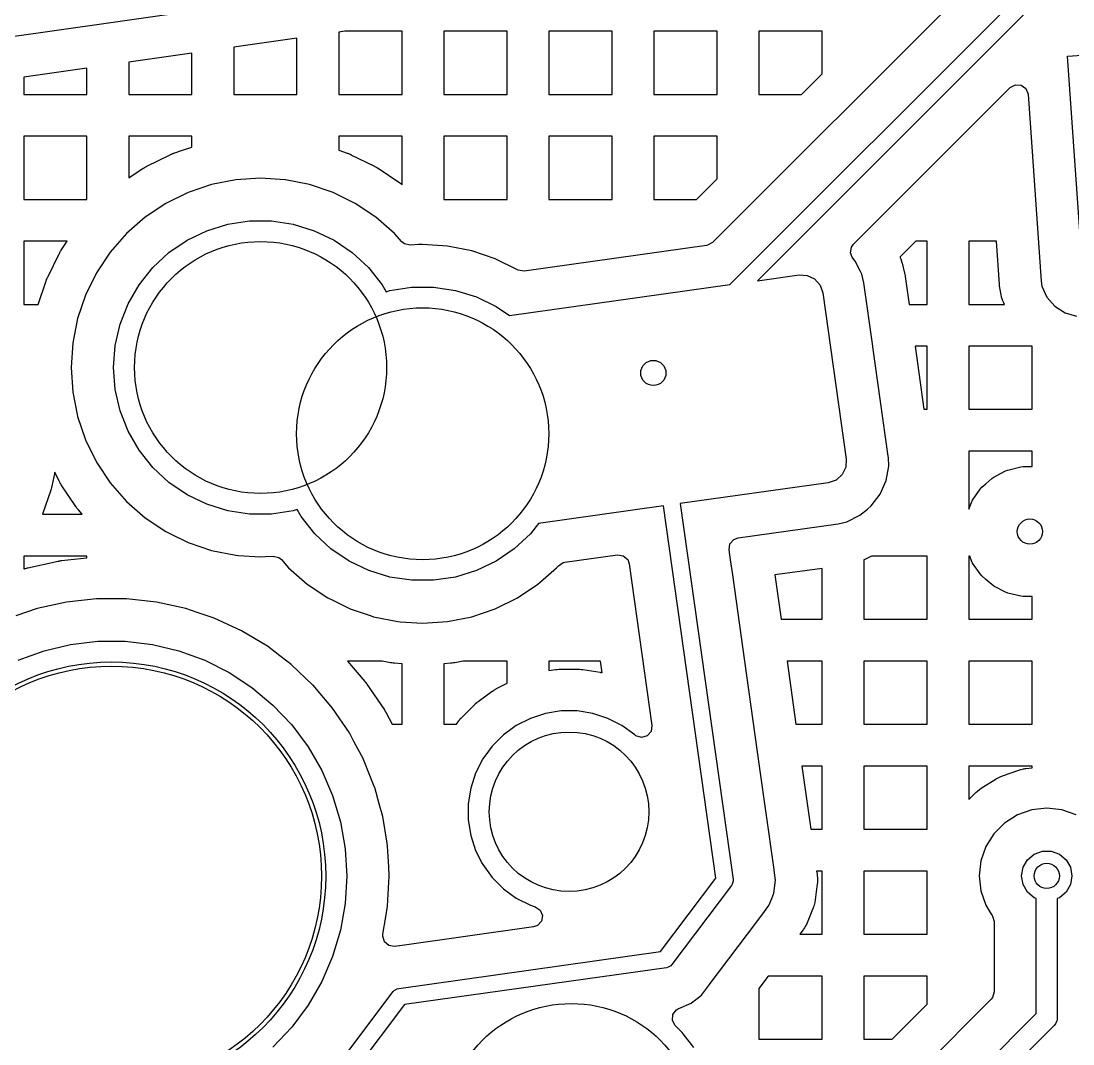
# Model space of a CAD drawing. Extents: x 2.49 to 8.57, y -5.87 to -1.87.
# Drawn here: x 3.627 to 4.1199, y -3.0932 to -2.6136 of the extents above; entities that cross this region are included whole.
import ezdxf

# ---------------------------------------------------------------- set-up
doc = ezdxf.new("R2010")
doc.units = 0
doc.header["$MEASUREMENT"] = 0
doc.layers.add('BLACK', color=7, linetype='CONTINUOUS')

msp = doc.modelspace()

# ---------------------------------------------------------------- linework, layer by layer
at = {"layer": 'BLACK', "linetype": 'CONTINUOUS'}
for p, q in [((3.63721, -2.61883), (3.78484, -2.59775)), ((4.07077, -2.59771), (3.95102, -2.71746)), ((3.95914, -2.73721), (4.09191, -2.60445)), ((4.09863, -2.60886), (3.9721, -2.73539)), ((3.58799, -2.62585), (3.63721, -2.61883)), ((3.75631, -2.62163), (3.7267, -2.62585)), ((3.75631, -2.64803), (3.75631, -2.62163)), ((3.77873, -2.61843), (3.77591, -2.61883)), ((3.77591, -2.61883), (3.77591, -2.64803)), ((3.80552, -2.61843), (3.77873, -2.61843)), ((3.80552, -2.64803), (3.80552, -2.61843)), ((3.85473, -2.61843), (3.82512, -2.61843)), ((3.82512, -2.61843), (3.82512, -2.64803)), ((3.85473, -2.64803), (3.85473, -2.61843)), ((3.90394, -2.61843), (3.87434, -2.61843)), ((3.87434, -2.61843), (3.87434, -2.64803)), ((3.90394, -2.64803), (3.90394, -2.61843)), ((3.95316, -2.61843), (3.92355, -2.61843)), ((3.92355, -2.61843), (3.92355, -2.64803)), ((3.95316, -2.64803), (3.95316, -2.61843)), ((4.00237, -2.61843), (3.97276, -2.61843)), ((3.97276, -2.61843), (3.97276, -2.64803)), ((4.00237, -2.63839), (4.00237, -2.61843)), ((3.7267, -2.62585), (3.7267, -2.64803)), ((4.11738, -2.63019), (4.21393, -2.62344)), ((3.70709, -2.62865), (3.67749, -2.63288)), ((3.70709, -2.64803), (3.70709, -2.62865)), ((4.12452, -2.7323), (4.11738, -2.63019)), ((3.65788, -2.63568), (3.62827, -2.63991)), ((3.65788, -2.64803), (3.65788, -2.63568)), ((3.67749, -2.63288), (3.67749, -2.64803)), ((3.62827, -2.63991), (3.62827, -2.64803)), ((3.99273, -2.64803), (4.00237, -2.63839)), ((4.01708, -2.71828), (4.09054, -2.64481)), ((4.09054, -2.64481), (4.09296, -2.64349)), ((4.09296, -2.64349), (4.0957, -2.64369)), ((4.0957, -2.64369), (4.0979, -2.64534)), ((4.0979, -2.64534), (4.09886, -2.64792)), ((3.62827, -2.64803), (3.65788, -2.64803)), ((3.67749, -2.64803), (3.70709, -2.64803)), ((3.7267, -2.64803), (3.75631, -2.64803)), ((3.77591, -2.64803), (3.80552, -2.64803)), ((3.82512, -2.64803), (3.85473, -2.64803)), ((3.87434, -2.64803), (3.90394, -2.64803)), ((3.92355, -2.64803), (3.95316, -2.64803)), ((3.97276, -2.64803), (3.99273, -2.64803)), ((4.09886, -2.64792), (4.09886, -2.64792)), ((4.09886, -2.64792), (4.10499, -2.73556)), ((3.65788, -2.66764), (3.62827, -2.66764)), ((3.62827, -2.66764), (3.62827, -2.69724)), ((3.65788, -2.6872), (3.65788, -2.66764)), ((3.70709, -2.66764), (3.67749, -2.66764)), ((3.67749, -2.66764), (3.67749, -2.6872)), ((3.70709, -2.67271), (3.70709, -2.66764)), ((3.80552, -2.66764), (3.77591, -2.66764)), ((3.77591, -2.66764), (3.77591, -2.67424)), ((3.80552, -2.69028), (3.80552, -2.66764)), ((3.85473, -2.66764), (3.82512, -2.66764)), ((3.82512, -2.66764), (3.82512, -2.69724)), ((3.85473, -2.69724), (3.85473, -2.66764)), ((3.90394, -2.66764), (3.87434, -2.66764)), ((3.87434, -2.66764), (3.87434, -2.69724)), ((3.90394, -2.69724), (3.90394, -2.66764)), ((3.95316, -2.66764), (3.92355, -2.66764)), ((3.92355, -2.66764), (3.92355, -2.69724)), ((3.95316, -2.6876), (3.95316, -2.66764)), ((3.6859, -2.68173), (3.69689, -2.67631)), ((3.69689, -2.67631), (3.69704, -2.67624)), ((3.69704, -2.67624), (3.69733, -2.6761)), ((3.69733, -2.6761), (3.69748, -2.67604)), ((3.69748, -2.67604), (3.69807, -2.67579)), ((3.69807, -2.67579), (3.69822, -2.67574)), ((3.69822, -2.67574), (3.69852, -2.67562)), ((3.69852, -2.67562), (3.69867, -2.67557)), ((3.69867, -2.67557), (3.7026, -2.67424)), ((3.7026, -2.67424), (3.70709, -2.67271)), ((3.77591, -2.67424), (3.77984, -2.67557)), ((3.77984, -2.67557), (3.77999, -2.67562)), ((3.77999, -2.67562), (3.78029, -2.67574)), ((3.78029, -2.67574), (3.78044, -2.67579)), ((3.78044, -2.67579), (3.78103, -2.67604)), ((3.78103, -2.67604), (3.78118, -2.6761)), ((3.78118, -2.6761), (3.78147, -2.67624)), ((3.78147, -2.67624), (3.78162, -2.67631)), ((3.78162, -2.67631), (3.79261, -2.68173)), ((3.67749, -2.6872), (3.68423, -2.68269)), ((3.68423, -2.68269), (3.68437, -2.6826)), ((3.68437, -2.6826), (3.68464, -2.68243)), ((3.68464, -2.68243), (3.68478, -2.68235)), ((3.68478, -2.68235), (3.68533, -2.68203)), ((3.68533, -2.68203), (3.68547, -2.68195)), ((3.68547, -2.68195), (3.68576, -2.6818)), ((3.68576, -2.6818), (3.6859, -2.68173)), ((3.79261, -2.68173), (3.79275, -2.6818)), ((3.79275, -2.6818), (3.79304, -2.68195)), ((3.79304, -2.68195), (3.79318, -2.68203)), ((3.79318, -2.68203), (3.79373, -2.68235)), ((3.79373, -2.68235), (3.79387, -2.68243)), ((3.79387, -2.68243), (3.79414, -2.6826)), ((3.79414, -2.6826), (3.79428, -2.68269)), ((3.79428, -2.68269), (3.80447, -2.6895)), ((3.65788, -2.69724), (3.65788, -2.6872)), ((3.71627, -2.6903), (3.70528, -2.69403)), ((3.72767, -2.68803), (3.71627, -2.6903)), ((3.71627, -2.6903), (3.71627, -2.6903)), ((3.73926, -2.68727), (3.72767, -2.68803)), ((3.72767, -2.68803), (3.72767, -2.68803)), ((3.72767, -2.68803), (3.72767, -2.68803)), ((3.72767, -2.68803), (3.72767, -2.68803)), ((3.72767, -2.68803), (3.72767, -2.68803)), ((3.75084, -2.68803), (3.73926, -2.68727)), ((3.73926, -2.68727), (3.73926, -2.68727)), ((3.75085, -2.68803), (3.75084, -2.68803)), ((3.76224, -2.6903), (3.75085, -2.68803)), ((3.75085, -2.68803), (3.75085, -2.68803)), ((3.77324, -2.69403), (3.76224, -2.6903)), ((3.76224, -2.6903), (3.76224, -2.6903)), ((3.76224, -2.6903), (3.76224, -2.6903)), ((3.80447, -2.6895), (3.8046, -2.68959)), ((3.8046, -2.68959), (3.80486, -2.68978)), ((3.80486, -2.68978), (3.80499, -2.68987)), ((3.80499, -2.68987), (3.8055, -2.69026)), ((3.8055, -2.69026), (3.80552, -2.69028)), ((3.94351, -2.69724), (3.95316, -2.6876)), ((3.70528, -2.69403), (3.69486, -2.69917)), ((3.77975, -2.69724), (3.77324, -2.69403)), ((3.62827, -2.69724), (3.65788, -2.69724)), ((3.69486, -2.69917), (3.6852, -2.70562)), ((3.78365, -2.69917), (3.77975, -2.69724)), ((3.79331, -2.70562), (3.78365, -2.69917)), ((3.78365, -2.69917), (3.78365, -2.69917)), ((3.82512, -2.69724), (3.85473, -2.69724)), ((3.87434, -2.69724), (3.90394, -2.69724)), ((3.92355, -2.69724), (3.94351, -2.69724)), ((3.6852, -2.70562), (3.67647, -2.71328)), ((3.80204, -2.71328), (3.79331, -2.70562)), ((3.71408, -2.71193), (3.72392, -2.7089)), ((3.72392, -2.7089), (3.73411, -2.70736)), ((3.73411, -2.70736), (3.7444, -2.70736)), ((3.7444, -2.70736), (3.75459, -2.7089)), ((3.75459, -2.7089), (3.76443, -2.71193)), ((3.67647, -2.71328), (3.66881, -2.72201)), ((3.70481, -2.7164), (3.71408, -2.71193)), ((3.76443, -2.71193), (3.7737, -2.7164)), ((3.80537, -2.71708), (3.80204, -2.71328)), ((3.80204, -2.71328), (3.80204, -2.71328)), ((3.64868, -2.71685), (3.62827, -2.71685)), ((3.62827, -2.71685), (3.62827, -2.74646)), ((3.64588, -2.72104), (3.64868, -2.71685)), ((3.6963, -2.7222), (3.70481, -2.7164)), ((3.7737, -2.7164), (3.78221, -2.7222)), ((3.80668, -2.71813), (3.80537, -2.71708)), ((3.80936, -2.71873), (3.80668, -2.71813)), ((3.81326, -2.71847), (3.80936, -2.71873)), ((3.81519, -2.71835), (3.81326, -2.71847)), ((3.82677, -2.71911), (3.81519, -2.71835)), ((3.81519, -2.71835), (3.81519, -2.71835)), ((3.81519, -2.71835), (3.81519, -2.71835)), ((3.81519, -2.71835), (3.81519, -2.71835)), ((3.82678, -2.71911), (3.82677, -2.71911)), ((3.82677, -2.71911), (3.82677, -2.71911)), ((3.83817, -2.72137), (3.82678, -2.71911)), ((3.94825, -2.71884), (3.86273, -2.73086)), ((3.94861, -2.71878), (3.94825, -2.71884)), ((3.95102, -2.71746), (3.94861, -2.71878)), ((4.01568, -2.72232), (4.01613, -2.7196)), ((4.01613, -2.7196), (4.01708, -2.71828)), ((4.04623, -2.71685), (4.03881, -2.72427)), ((4.05158, -2.71685), (4.04623, -2.71685)), ((4.05158, -2.74646), (4.05158, -2.71685)), ((4.08403, -2.71685), (4.07119, -2.71685)), ((4.07119, -2.71685), (4.07119, -2.74646)), ((4.08545, -2.73719), (4.08403, -2.71685)), ((3.6395, -2.7337), (3.64492, -2.72271)), ((3.64492, -2.72271), (3.64499, -2.72257)), ((3.64499, -2.72257), (3.64514, -2.72228)), ((3.64514, -2.72228), (3.64522, -2.72214)), ((3.64522, -2.72214), (3.64554, -2.72159)), ((3.64554, -2.72159), (3.64562, -2.72145)), ((3.64562, -2.72145), (3.64579, -2.72118)), ((3.64579, -2.72118), (3.64588, -2.72104)), ((3.66881, -2.72201), (3.66236, -2.73167)), ((3.68875, -2.7292), (3.6963, -2.7222)), ((3.78221, -2.7222), (3.78976, -2.7292)), ((3.84916, -2.72511), (3.83817, -2.72137)), ((3.83817, -2.72137), (3.83817, -2.72137)), ((3.83817, -2.72137), (3.83817, -2.72137)), ((3.85958, -2.73024), (3.84916, -2.72511)), ((4.01652, -2.72427), (4.01568, -2.72232)), ((4.01677, -2.72484), (4.01652, -2.72427)), ((4.01789, -2.7262), (4.01677, -2.72484)), ((4.03881, -2.72427), (4.03888, -2.72441)), ((4.03888, -2.72441), (4.03909, -2.72491)), ((4.03909, -2.72491), (4.03919, -2.72515)), ((4.03919, -2.72515), (4.03956, -2.72616)), ((3.68233, -2.73725), (3.68875, -2.7292)), ((3.78976, -2.7292), (3.79618, -2.73725)), ((3.85961, -2.73026), (3.85958, -2.73024)), ((3.85958, -2.73024), (3.85958, -2.73024)), ((3.85958, -2.73024), (3.85958, -2.73024)), ((3.85958, -2.73024), (3.85958, -2.73024)), ((3.86, -2.73046), (3.85961, -2.73026)), ((3.86273, -2.73086), (3.86, -2.73046)), ((4.02033, -2.73112), (4.01789, -2.7262)), ((4.01789, -2.7262), (4.01789, -2.7262)), ((4.03956, -2.72616), (4.03964, -2.72641)), ((4.03964, -2.72641), (4.0398, -2.72692)), ((4.0398, -2.72692), (4.03987, -2.72718)), ((4.03987, -2.72718), (4.04103, -2.73189)), ((3.63503, -2.74646), (3.63876, -2.73548)), ((3.63876, -2.73548), (3.63881, -2.73533)), ((3.63881, -2.73533), (3.63893, -2.73503)), ((3.63893, -2.73503), (3.63899, -2.73488)), ((3.63899, -2.73488), (3.63923, -2.73429)), ((3.63923, -2.73429), (3.63929, -2.73414)), ((3.63929, -2.73414), (3.63943, -2.73385)), ((3.63943, -2.73385), (3.6395, -2.7337)), ((3.66236, -2.73167), (3.65722, -2.74209)), ((3.9721, -2.73539), (3.99157, -2.73265)), ((3.99157, -2.73265), (3.99541, -2.73287)), ((3.99541, -2.73287), (3.99887, -2.73454)), ((3.99887, -2.73454), (4.00143, -2.7374)), ((4.02096, -2.73239), (4.02033, -2.73112)), ((4.02193, -2.73634), (4.02096, -2.73239)), ((4.04103, -2.73189), (4.04106, -2.73201)), ((4.04106, -2.73201), (4.04111, -2.73226)), ((4.04111, -2.73226), (4.04113, -2.73238)), ((4.04113, -2.73238), (4.04123, -2.73287)), ((4.04123, -2.73287), (4.04125, -2.73299)), ((4.04125, -2.73299), (4.04129, -2.73324)), ((4.04129, -2.73324), (4.04131, -2.73336)), ((4.04131, -2.73336), (4.04315, -2.74646)), ((4.10499, -2.73556), (4.10499, -2.73556)), ((4.10499, -2.73556), (4.10541, -2.73788)), ((3.67718, -2.74617), (3.68233, -2.73725)), ((3.79618, -2.73725), (3.79807, -2.74052)), ((3.79807, -2.74052), (3.79985, -2.73997)), ((3.79985, -2.73997), (3.81004, -2.73843)), ((3.81004, -2.73843), (3.82033, -2.73843)), ((3.82033, -2.73843), (3.83052, -2.73997)), ((3.83052, -2.73997), (3.84036, -2.743)), ((3.85587, -2.75172), (3.95914, -2.73721)), ((4.00143, -2.7374), (4.00269, -2.74103)), ((4.02611, -2.76606), (4.02193, -2.73634)), ((4.08546, -2.73732), (4.08545, -2.73719)), ((4.08549, -2.73758), (4.08546, -2.73732)), ((4.0855, -2.73771), (4.08549, -2.73758)), ((4.08557, -2.73823), (4.0855, -2.73771)), ((4.08558, -2.73836), (4.08557, -2.73823)), ((4.08562, -2.73862), (4.08558, -2.73836)), ((4.08564, -2.73875), (4.08562, -2.73862)), ((4.08621, -2.74194), (4.08564, -2.73875)), ((4.10541, -2.73788), (4.10541, -2.73788)), ((4.10541, -2.73788), (4.10775, -2.74304)), ((3.65722, -2.74209), (3.65349, -2.75308)), ((3.84036, -2.743), (3.84963, -2.74747)), ((4.00269, -2.74103), (4.01365, -2.819)), ((4.08628, -2.74223), (4.08621, -2.74194)), ((4.08642, -2.74283), (4.08628, -2.74223)), ((4.0865, -2.74313), (4.08642, -2.74283)), ((4.08687, -2.7443), (4.0865, -2.74313)), ((4.08697, -2.74458), (4.08687, -2.7443)), ((4.08719, -2.74516), (4.08697, -2.74458)), ((4.08731, -2.74544), (4.08719, -2.74516)), ((4.08777, -2.74646), (4.08731, -2.74544)), ((4.10775, -2.74304), (4.10775, -2.74304)), ((4.10775, -2.74304), (4.11146, -2.74733)), ((3.62827, -2.74646), (3.63503, -2.74646)), ((3.67342, -2.75576), (3.67718, -2.74617)), ((3.84963, -2.74747), (3.85587, -2.75172)), ((4.04315, -2.74646), (4.05158, -2.74646)), ((4.07119, -2.74646), (4.08777, -2.74646)), ((4.11146, -2.74733), (4.11146, -2.74733)), ((4.11146, -2.74733), (4.11622, -2.7504)), ((4.11622, -2.7504), (4.12165, -2.752)), ((3.65349, -2.75308), (3.65122, -2.76448)), ((3.65349, -2.75308), (3.65349, -2.75308)), ((3.67113, -2.7658), (3.67342, -2.75576)), ((3.65122, -2.76448), (3.65046, -2.77607)), ((3.65122, -2.76448), (3.65122, -2.76448)), ((3.67036, -2.77607), (3.67113, -2.7658)), ((4.02615, -2.76637), (4.02611, -2.76606)), ((4.03335, -2.81758), (4.02615, -2.76637)), ((4.05158, -2.76606), (4.04591, -2.76606)), ((4.04591, -2.76606), (4.05007, -2.79567)), ((4.05158, -2.79567), (4.05158, -2.76606)), ((4.10079, -2.76606), (4.07119, -2.76606)), ((4.07119, -2.76606), (4.07119, -2.79567)), ((4.10079, -2.76856), (4.10079, -2.76606)), ((4.10079, -2.77158), (4.10079, -2.76856)), ((4.10079, -2.79567), (4.10079, -2.77158)), ((3.65046, -2.77607), (3.65046, -2.77607)), ((3.65046, -2.77607), (3.65122, -2.78765)), ((3.67113, -2.78633), (3.67036, -2.77607)), ((3.65122, -2.78765), (3.65122, -2.78765)), ((3.65122, -2.78765), (3.65122, -2.78766)), ((3.65122, -2.78766), (3.65331, -2.79814)), ((3.67342, -2.79637), (3.67113, -2.78633)), ((3.65331, -2.79814), (3.65349, -2.79905)), ((3.65349, -2.79905), (3.65349, -2.79905)), ((3.65349, -2.79905), (3.65722, -2.81004)), ((3.67718, -2.80596), (3.67342, -2.79637)), ((4.05007, -2.79567), (4.05158, -2.79567)), ((4.07119, -2.79567), (4.10079, -2.79567)), ((3.68233, -2.81488), (3.67718, -2.80596)), ((3.65722, -2.81004), (3.66236, -2.82046)), ((3.68875, -2.82293), (3.68233, -2.81488)), ((4.01365, -2.819), (4.01343, -2.82284)), ((4.03344, -2.81821), (4.03335, -2.81758)), ((4.03359, -2.82228), (4.03344, -2.81821)), ((4.10079, -2.81528), (4.07119, -2.81528)), ((4.07119, -2.81528), (4.07119, -2.84241)), ((4.10079, -2.82252), (4.10079, -2.81528)), ((3.66236, -2.82046), (3.66236, -2.82046)), ((3.66236, -2.82046), (3.66881, -2.83012)), ((3.6963, -2.82993), (3.68875, -2.82293)), ((4.01343, -2.82284), (4.01176, -2.8263)), ((4.03235, -2.82907), (4.03359, -2.82228)), ((4.08835, -2.82457), (4.08945, -2.82415)), ((4.08945, -2.82415), (4.09549, -2.82266)), ((4.09549, -2.82266), (4.09666, -2.82252)), ((4.09666, -2.82252), (4.10079, -2.82252)), ((3.64277, -2.82507), (3.64146, -2.83168)), ((3.64492, -2.82942), (3.64277, -2.82507)), ((4.0089, -2.82885), (4.00527, -2.83012)), ((4.01176, -2.8263), (4.0089, -2.82885)), ((4.02958, -2.8354), (4.03235, -2.82907)), ((4.07913, -2.83056), (4.08188, -2.82812)), ((4.08188, -2.82812), (4.08285, -2.82745)), ((4.08285, -2.82745), (4.08835, -2.82457)), ((3.64096, -2.83354), (3.63711, -2.84488)), ((3.64101, -2.83338), (3.64096, -2.83354)), ((3.6411, -2.83308), (3.64101, -2.83338)), ((3.64115, -2.83292), (3.6411, -2.83308)), ((3.64131, -2.8323), (3.64115, -2.83292)), ((3.64135, -2.83215), (3.64131, -2.8323)), ((3.64142, -2.83183), (3.64135, -2.83215)), ((3.64146, -2.83168), (3.64142, -2.83183)), ((3.64499, -2.82956), (3.64492, -2.82942)), ((3.64514, -2.82985), (3.64499, -2.82956)), ((3.64522, -2.82999), (3.64514, -2.82985)), ((3.64554, -2.83054), (3.64522, -2.82999)), ((3.64562, -2.83068), (3.64554, -2.83054)), ((3.64579, -2.83095), (3.64562, -2.83068)), ((3.64588, -2.83109), (3.64579, -2.83095)), ((3.65269, -2.84128), (3.64588, -2.83109)), ((3.66881, -2.83012), (3.67647, -2.83885)), ((3.70481, -2.83573), (3.6963, -2.82993)), ((4.00527, -2.83012), (3.93588, -2.83987)), ((4.07292, -2.83824), (4.07645, -2.83312)), ((4.07645, -2.83312), (4.07723, -2.83224)), ((4.07723, -2.83224), (4.07913, -2.83056)), ((3.67647, -2.83885), (3.6852, -2.84651)), ((3.71408, -2.8402), (3.70481, -2.83573)), ((4.02542, -2.84091), (4.02958, -2.8354)), ((4.07237, -2.83928), (4.07292, -2.83824)), ((3.65278, -2.84141), (3.65269, -2.84128)), ((3.65297, -2.84167), (3.65278, -2.84141)), ((3.65306, -2.8418), (3.65297, -2.84167)), ((3.65345, -2.84231), (3.65306, -2.8418)), ((3.65355, -2.84243), (3.65345, -2.84231)), ((3.65376, -2.84268), (3.65355, -2.84243)), ((3.65386, -2.8428), (3.65376, -2.84268)), ((3.65568, -2.84488), (3.65386, -2.8428)), ((3.72392, -2.84324), (3.71408, -2.8402)), ((3.73411, -2.84477), (3.72392, -2.84324)), ((3.75459, -2.84324), (3.7444, -2.84477)), ((3.75637, -2.84268), (3.75459, -2.84324)), ((3.75826, -2.84595), (3.75637, -2.84268)), ((3.92808, -2.84097), (3.86952, -2.8492)), ((3.95261, -3.01552), (3.92808, -2.84097)), ((3.93588, -2.83987), (3.96064, -3.01604)), ((4.02011, -2.84532), (4.02362, -2.84241)), ((4.02362, -2.84241), (4.02542, -2.84091)), ((4.07119, -2.84241), (4.07237, -2.83928)), ((3.63711, -2.84488), (3.65568, -2.84488)), ((3.6852, -2.84651), (3.69486, -2.85296)), ((3.7444, -2.84477), (3.73411, -2.84477)), ((3.76468, -2.854), (3.75826, -2.84595)), ((4.00997, -2.84936), (4.01391, -2.84839)), ((4.01391, -2.84839), (4.02011, -2.84532)), ((3.69486, -2.85296), (3.69486, -2.85296)), ((3.69486, -2.85296), (3.69675, -2.85389)), ((3.69675, -2.85389), (3.70528, -2.8581)), ((3.77223, -2.86101), (3.76468, -2.854)), ((3.86569, -2.854), (3.85814, -2.86101)), ((3.86952, -2.8492), (3.86569, -2.854)), ((3.96297, -2.85596), (4.00997, -2.84936)), ((3.70528, -2.8581), (3.71627, -2.86183)), ((3.95881, -2.86148), (3.95921, -2.85876)), ((3.95921, -2.85876), (3.96102, -2.85668)), ((3.96102, -2.85668), (3.96297, -2.85596)), ((3.71627, -2.86183), (3.72767, -2.8641)), ((3.78074, -2.86681), (3.77223, -2.86101)), ((3.85814, -2.86101), (3.84963, -2.86681)), ((3.95948, -2.86627), (3.95881, -2.86148)), ((3.65788, -2.86449), (3.62827, -2.86449)), ((3.62827, -2.86449), (3.62827, -2.87053)), ((3.63011, -2.87001), (3.64439, -2.86686)), ((3.64439, -2.86686), (3.64452, -2.86684)), ((3.64452, -2.86684), (3.64478, -2.86679)), ((3.64478, -2.86679), (3.64491, -2.86676)), ((3.64491, -2.86676), (3.64543, -2.86668)), ((3.64543, -2.86668), (3.64556, -2.86666)), ((3.64556, -2.86666), (3.64583, -2.86662)), ((3.64583, -2.86662), (3.64596, -2.86661)), ((3.64596, -2.86661), (3.65788, -2.86531)), ((3.65788, -2.86531), (3.65788, -2.86449)), ((3.72767, -2.8641), (3.72873, -2.86417)), ((3.72873, -2.86417), (3.73926, -2.86486)), ((3.73926, -2.86486), (3.74154, -2.86471)), ((3.73926, -2.86486), (3.73926, -2.86486)), ((3.73926, -2.86486), (3.73926, -2.86486)), ((3.74154, -2.86471), (3.74508, -2.86448)), ((3.74508, -2.86448), (3.74777, -2.86508)), ((3.74777, -2.86508), (3.74907, -2.86613)), ((3.74907, -2.86613), (3.7524, -2.86992)), ((3.79001, -2.87127), (3.78074, -2.86681)), ((3.84963, -2.86681), (3.84036, -2.87127)), ((3.87879, -2.86899), (3.88111, -2.86752)), ((3.88111, -2.86752), (3.88178, -2.86737)), ((3.88178, -2.86737), (3.90647, -2.8639)), ((3.90647, -2.8639), (3.9092, -2.8643)), ((3.9092, -2.8643), (3.91127, -2.86611)), ((3.91127, -2.86611), (3.91199, -2.86806)), ((3.91199, -2.86806), (3.92265, -2.94394)), ((3.96048, -2.87333), (3.95948, -2.86627)), ((4.02213, -2.8662), (4.02197, -2.86627)), ((4.02197, -2.86627), (4.02197, -2.89409)), ((4.02558, -2.86449), (4.02213, -2.8662)), ((4.05158, -2.86449), (4.02558, -2.86449)), ((4.05158, -2.89409), (4.05158, -2.86449)), ((4.07153, -2.86449), (4.07119, -2.86449)), ((4.07119, -2.86449), (4.07119, -2.89409)), ((4.07237, -2.8667), (4.07153, -2.86449)), ((4.07292, -2.86774), (4.07237, -2.8667)), ((4.07645, -2.87286), (4.07292, -2.86774)), ((3.62827, -2.87053), (3.62857, -2.87043)), ((3.62857, -2.87043), (3.6287, -2.87039)), ((3.6287, -2.87039), (3.62895, -2.87031)), ((3.62895, -2.87031), (3.62908, -2.87028)), ((3.62908, -2.87028), (3.62959, -2.87014)), ((3.62959, -2.87014), (3.62972, -2.8701)), ((3.62972, -2.8701), (3.62998, -2.87004)), ((3.62998, -2.87004), (3.63011, -2.87001)), ((3.7524, -2.86992), (3.7524, -2.86992)), ((3.7524, -2.86992), (3.76113, -2.87758)), ((3.79985, -2.87431), (3.79001, -2.87127)), ((3.84036, -2.87127), (3.83052, -2.87431)), ((3.86924, -2.87758), (3.87797, -2.86992)), ((3.87797, -2.86992), (3.87879, -2.86899)), ((3.96615, -2.9137), (3.96048, -2.87333)), ((4.00237, -2.87023), (3.98028, -2.87333)), ((3.98028, -2.87333), (3.98319, -2.89409)), ((4.00237, -2.89409), (4.00237, -2.87023)), ((4.07723, -2.87374), (4.07645, -2.87286)), ((3.76113, -2.87758), (3.77079, -2.88404)), ((3.81004, -2.87584), (3.79985, -2.87431)), ((3.82033, -2.87584), (3.81004, -2.87584)), ((3.83052, -2.87431), (3.82033, -2.87584)), ((3.85958, -2.88404), (3.86924, -2.87758)), ((4.07913, -2.87542), (4.07723, -2.87374)), ((4.08188, -2.87786), (4.07913, -2.87542)), ((4.08285, -2.87853), (4.08188, -2.87786)), ((4.08835, -2.88142), (4.08285, -2.87853)), ((4.08945, -2.88183), (4.08835, -2.88142)), ((4.09549, -2.88332), (4.08945, -2.88183)), ((4.09666, -2.88346), (4.09549, -2.88332)), ((4.10079, -2.88346), (4.09666, -2.88346)), ((4.10079, -2.89409), (4.10079, -2.88346)), ((3.64834, -2.88607), (3.63458, -2.8891)), ((3.66235, -2.88455), (3.64834, -2.88607)), ((3.67644, -2.88455), (3.66235, -2.88455)), ((3.66235, -2.88455), (3.66235, -2.88455)), ((3.69045, -2.88607), (3.67644, -2.88455)), ((3.67644, -2.88455), (3.67644, -2.88455)), ((3.70421, -2.8891), (3.69045, -2.88607)), ((3.77079, -2.88404), (3.77079, -2.88404)), ((3.77079, -2.88404), (3.77342, -2.88533)), ((3.77342, -2.88533), (3.78121, -2.88917)), ((3.84916, -2.88917), (3.85958, -2.88404)), ((3.63458, -2.8891), (3.62451, -2.89249)), ((3.70956, -2.8909), (3.70421, -2.8891)), ((3.71756, -2.8936), (3.70956, -2.8909)), ((3.78121, -2.88917), (3.7906, -2.89236)), ((3.7906, -2.89236), (3.79183, -2.89278)), ((3.79183, -2.89278), (3.7922, -2.89291)), ((3.7922, -2.89291), (3.8036, -2.89517)), ((3.82678, -2.89517), (3.83817, -2.89291)), ((3.83817, -2.89291), (3.84916, -2.88917)), ((3.73035, -2.89951), (3.71756, -2.8936)), ((3.71756, -2.8936), (3.71756, -2.8936)), ((3.71756, -2.8936), (3.71756, -2.8936)), ((3.8036, -2.89517), (3.80471, -2.89524)), ((3.80471, -2.89524), (3.81519, -2.89593)), ((3.81519, -2.89593), (3.82446, -2.89532)), ((3.81519, -2.89593), (3.81519, -2.89593)), ((3.81519, -2.89593), (3.81519, -2.89593)), ((3.82446, -2.89532), (3.82678, -2.89517)), ((3.98319, -2.89409), (4.00237, -2.89409)), ((4.02197, -2.89409), (4.05158, -2.89409)), ((4.07119, -2.89409), (4.10079, -2.89409)), ((3.74242, -2.90678), (3.73035, -2.89951)), ((3.73035, -2.89951), (3.73035, -2.89951)), ((3.73035, -2.89951), (3.73035, -2.89951)), ((3.73035, -2.89951), (3.73035, -2.89951)), ((3.63778, -2.90888), (3.65025, -2.90592)), ((3.65025, -2.90592), (3.66299, -2.90444)), ((3.66299, -2.90444), (3.6758, -2.90444)), ((3.6758, -2.90444), (3.68854, -2.90592)), ((3.68854, -2.90592), (3.70101, -2.90888)), ((3.74828, -2.91123), (3.74242, -2.90678)), ((3.62573, -2.91327), (3.63778, -2.90888)), ((3.70101, -2.90888), (3.71306, -2.91327)), ((3.75153, -2.9137), (3.74828, -2.91123)), ((3.71306, -2.91327), (3.72451, -2.91902)), ((3.75364, -2.9153), (3.75153, -2.9137)), ((3.76381, -2.92494), (3.75364, -2.9153)), ((3.75364, -2.9153), (3.75364, -2.9153)), ((3.75364, -2.9153), (3.75364, -2.9153)), ((3.79625, -2.9137), (3.78, -2.9137)), ((3.78, -2.9137), (3.78811, -2.92324)), ((3.80009, -2.91446), (3.79625, -2.9137)), ((3.80024, -2.91449), (3.80009, -2.91446)), ((3.80056, -2.91454), (3.80024, -2.91449)), ((3.80072, -2.91457), (3.80056, -2.91454)), ((3.80135, -2.91465), (3.80072, -2.91457)), ((3.80151, -2.91467), (3.80135, -2.91465)), ((3.80183, -2.9147), (3.80151, -2.91467)), ((3.80199, -2.91472), (3.80183, -2.9147)), ((3.80525, -2.91493), (3.80199, -2.91472)), ((3.80552, -2.91495), (3.80525, -2.91493)), ((3.80552, -2.94331), (3.80552, -2.91495)), ((3.82838, -2.91472), (3.82512, -2.91493)), ((3.82512, -2.91493), (3.82512, -2.94331)), ((3.82854, -2.9147), (3.82838, -2.91472)), ((3.82886, -2.91467), (3.82854, -2.9147)), ((3.82902, -2.91465), (3.82886, -2.91467)), ((3.82965, -2.91457), (3.82902, -2.91465)), ((3.82981, -2.91454), (3.82965, -2.91457)), ((3.83013, -2.91449), (3.82981, -2.91454)), ((3.83029, -2.91446), (3.83013, -2.91449)), ((3.83412, -2.9137), (3.83029, -2.91446)), ((3.85473, -2.9137), (3.83412, -2.9137)), ((3.85473, -2.91815), (3.85473, -2.9137)), ((3.8986, -2.9137), (3.87434, -2.9137)), ((3.87434, -2.9137), (3.87434, -2.91815)), ((3.87434, -2.91815), (3.87742, -2.91766)), ((3.87742, -2.91766), (3.87761, -2.91764)), ((3.87761, -2.91764), (3.87799, -2.91759)), ((3.87799, -2.91759), (3.87818, -2.91757)), ((3.87818, -2.91757), (3.87895, -2.91751)), ((3.87895, -2.91751), (3.87914, -2.9175)), ((3.87914, -2.9175), (3.87953, -2.91748)), ((3.87953, -2.91748), (3.87972, -2.91748)), ((3.87972, -2.91748), (3.88793, -2.91748)), ((3.88793, -2.91748), (3.88812, -2.91748)), ((3.88812, -2.91748), (3.88851, -2.9175)), ((3.88851, -2.9175), (3.8887, -2.91751)), ((3.8887, -2.91751), (3.88946, -2.91757)), ((3.88946, -2.91757), (3.88966, -2.91759)), ((3.88966, -2.91759), (3.89004, -2.91764)), ((3.89004, -2.91764), (3.89023, -2.91766)), ((3.89023, -2.91766), (3.89834, -2.91895)), ((3.89937, -2.91916), (3.8986, -2.9137)), ((3.97307, -2.96291), (3.96615, -2.9137)), ((4.00237, -2.9137), (3.98595, -2.9137)), ((3.98595, -2.9137), (3.99011, -2.94331)), ((4.00237, -2.94331), (4.00237, -2.9137)), ((4.05158, -2.9137), (4.02197, -2.9137)), ((4.02197, -2.9137), (4.02197, -2.94331)), ((4.05158, -2.94331), (4.05158, -2.9137)), ((4.10079, -2.9137), (4.07119, -2.9137)), ((4.07119, -2.9137), (4.07119, -2.94331)), ((4.10079, -2.94331), (4.10079, -2.9137)), ((3.72451, -2.91902), (3.73522, -2.92606)), ((3.85473, -2.92412), (3.85473, -2.91815)), ((3.89834, -2.91895), (3.89853, -2.91898)), ((3.89853, -2.91898), (3.89891, -2.91905)), ((3.89891, -2.91905), (3.89909, -2.9191)), ((3.89909, -2.9191), (3.89937, -2.91916)), ((3.73522, -2.92606), (3.74504, -2.9343)), ((3.76387, -2.92499), (3.76381, -2.92494)), ((3.77299, -2.93573), (3.76387, -2.92499)), ((3.78811, -2.92324), (3.78819, -2.92335)), ((3.78819, -2.92335), (3.78836, -2.92355)), ((3.78836, -2.92355), (3.78844, -2.92366)), ((3.78844, -2.92366), (3.78876, -2.92408)), ((3.78876, -2.92408), (3.78884, -2.92419)), ((3.78884, -2.92419), (3.789, -2.9244)), ((3.789, -2.9244), (3.78907, -2.92451)), ((3.78907, -2.92451), (3.79728, -2.93661)), ((3.8412, -2.93266), (3.84784, -2.92784)), ((3.84784, -2.92784), (3.848, -2.92773)), ((3.848, -2.92773), (3.84832, -2.92751)), ((3.84832, -2.92751), (3.84848, -2.92741)), ((3.84848, -2.92741), (3.84914, -2.92701)), ((3.84914, -2.92701), (3.8493, -2.92691)), ((3.8493, -2.92691), (3.84964, -2.92672)), ((3.84964, -2.92672), (3.84981, -2.92663)), ((3.84981, -2.92663), (3.85473, -2.92412)), ((3.84074, -2.93302), (3.84104, -2.93278)), ((3.84104, -2.93278), (3.8412, -2.93266)), ((3.74504, -2.9343), (3.75384, -2.94363)), ((3.7809, -2.9474), (3.77299, -2.93573)), ((3.77299, -2.93573), (3.77299, -2.93573)), ((3.77299, -2.93573), (3.77299, -2.93573)), ((3.79728, -2.93661), (3.79735, -2.93672)), ((3.79735, -2.93672), (3.79749, -2.93695)), ((3.79749, -2.93695), (3.79756, -2.93706)), ((3.79756, -2.93706), (3.79784, -2.93751)), ((3.79784, -2.93751), (3.7979, -2.93763)), ((3.7979, -2.93763), (3.79803, -2.93786)), ((3.83364, -2.93997), (3.83944, -2.93416)), ((3.83944, -2.93416), (3.83958, -2.93403)), ((3.83958, -2.93403), (3.83986, -2.93377)), ((3.83986, -2.93377), (3.84001, -2.93364)), ((3.84001, -2.93364), (3.84059, -2.93314)), ((3.84059, -2.93314), (3.84074, -2.93302)), ((3.8801, -2.93709), (3.87276, -2.93825)), ((3.88754, -2.93709), (3.8801, -2.93709)), ((3.8801, -2.93709), (3.8801, -2.93709)), ((3.89489, -2.93825), (3.88754, -2.93709)), ((3.88754, -2.93709), (3.88754, -2.93709)), ((3.79803, -2.93786), (3.7981, -2.93798)), ((3.7981, -2.93798), (3.80092, -2.94331)), ((3.83099, -2.94331), (3.83214, -2.94172)), ((3.83214, -2.94172), (3.83225, -2.94157)), ((3.83225, -2.94157), (3.83249, -2.94127)), ((3.83249, -2.94127), (3.83261, -2.94112)), ((3.83261, -2.94112), (3.83311, -2.94053)), ((3.83311, -2.94053), (3.83324, -2.94039)), ((3.83324, -2.94039), (3.8335, -2.94011)), ((3.8335, -2.94011), (3.83364, -2.93997)), ((3.86568, -2.94055), (3.85905, -2.94393)), ((3.87276, -2.93825), (3.86568, -2.94055)), ((3.90197, -2.94055), (3.89489, -2.93825)), ((3.9086, -2.94393), (3.90197, -2.94055)), ((3.75384, -2.94363), (3.7615, -2.95391)), ((3.78301, -2.95137), (3.7809, -2.9474)), ((3.7809, -2.9474), (3.7809, -2.9474)), ((3.7809, -2.9474), (3.7809, -2.9474)), ((3.80092, -2.94331), (3.80552, -2.94331)), ((3.82512, -2.94331), (3.83099, -2.94331)), ((3.85582, -2.94627), (3.85303, -2.9483)), ((3.85905, -2.94393), (3.85582, -2.94627)), ((3.91461, -2.9483), (3.9086, -2.94393)), ((3.92225, -2.94666), (3.92044, -2.94873)), ((3.92265, -2.94394), (3.92225, -2.94666)), ((3.99011, -2.94331), (4.00237, -2.94331)), ((4.02197, -2.94331), (4.05158, -2.94331)), ((4.07119, -2.94331), (4.10079, -2.94331)), ((3.78743, -2.95972), (3.78301, -2.95137)), ((3.85303, -2.9483), (3.84777, -2.95356)), ((3.85303, -2.9483), (3.85303, -2.9483)), ((3.85303, -2.9483), (3.85303, -2.9483)), ((3.91465, -2.94833), (3.91461, -2.9483)), ((3.91461, -2.9483), (3.91461, -2.9483)), ((3.91461, -2.9483), (3.91461, -2.9483)), ((3.91516, -2.94871), (3.91465, -2.94833)), ((3.9178, -2.9495), (3.91516, -2.94871)), ((3.92044, -2.94873), (3.9178, -2.9495)), ((3.7615, -2.95391), (3.76791, -2.96501)), ((3.84607, -2.9559), (3.8434, -2.95958)), ((3.84777, -2.95356), (3.84607, -2.9559)), ((3.84777, -2.95356), (3.84777, -2.95356)), ((3.84777, -2.95356), (3.84777, -2.95356)), ((3.7875, -2.95985), (3.78743, -2.95972)), ((3.79047, -2.96731), (3.7875, -2.95985)), ((3.7875, -2.95985), (3.7875, -2.95985)), ((3.8434, -2.95958), (3.84002, -2.96621)), ((3.76791, -2.96501), (3.77298, -2.97678)), ((3.79269, -2.97286), (3.79047, -2.96731)), ((3.84002, -2.96621), (3.83772, -2.97328)), ((3.97958, -3.00926), (3.97307, -2.96291)), ((4.00237, -2.96291), (3.99287, -2.96291)), ((3.99287, -2.96291), (3.99703, -2.99252)), ((4.00237, -2.99252), (4.00237, -2.96291)), ((4.05158, -2.96291), (4.02197, -2.96291)), ((4.02197, -2.96291), (4.02197, -2.99252)), ((4.05158, -2.97856), (4.05158, -2.96291)), ((4.10079, -2.96291), (4.07119, -2.96291)), ((4.07119, -2.96291), (4.07119, -2.97856)), ((4.08688, -2.96751), (4.09463, -2.9648)), ((4.09463, -2.9648), (4.09488, -2.96472)), ((4.09488, -2.96472), (4.09489, -2.96472)), ((4.09489, -2.96472), (4.09542, -2.96456)), ((4.09542, -2.96456), (4.09568, -2.9645)), ((4.09568, -2.9645), (4.09675, -2.96425)), ((4.09675, -2.96425), (4.09702, -2.9642)), ((4.09702, -2.9642), (4.09757, -2.96411)), ((4.09757, -2.96411), (4.09784, -2.96407)), ((4.09784, -2.96407), (4.10079, -2.96373)), ((4.10079, -2.96373), (4.10079, -2.96291)), ((4.07697, -2.9733), (4.08391, -2.96894)), ((4.08391, -2.96894), (4.08415, -2.9688)), ((4.08415, -2.9688), (4.08463, -2.96853)), ((4.08463, -2.96853), (4.08487, -2.96841)), ((4.08487, -2.96841), (4.08587, -2.96793)), ((4.08587, -2.96793), (4.08612, -2.96782)), ((4.08612, -2.96782), (4.08663, -2.96761)), ((4.08663, -2.96761), (4.08688, -2.96751)), ((3.77298, -2.97678), (3.77666, -2.98906)), ((3.79272, -2.97294), (3.79269, -2.97286)), ((3.79485, -2.98063), (3.79272, -2.97294)), ((3.79272, -2.97294), (3.79272, -2.97294)), ((3.83772, -2.97328), (3.83656, -2.98063)), ((4.07119, -2.97856), (4.07439, -2.97536)), ((4.07439, -2.97536), (4.07459, -2.97517)), ((4.07459, -2.97517), (4.075, -2.9748)), ((4.075, -2.9748), (4.07521, -2.97463)), ((4.07521, -2.97463), (4.07607, -2.97394)), ((4.07607, -2.97394), (4.07629, -2.97378)), ((4.07629, -2.97378), (4.07674, -2.97346)), ((4.07674, -2.97346), (4.07697, -2.9733)), ((3.79648, -2.98651), (3.79485, -2.98063)), ((3.83656, -2.98063), (3.83656, -2.98807)), ((4.05158, -2.99252), (4.05158, -2.97856)), ((3.79854, -2.99908), (3.79648, -2.98651)), ((3.79648, -2.98651), (3.79648, -2.98651)), ((3.79648, -2.98651), (3.79648, -2.98651)), ((4.09388, -2.98583), (4.08786, -2.98961)), ((4.10058, -2.98349), (4.09388, -2.98583)), ((4.10764, -2.98269), (4.10058, -2.98349)), ((4.10058, -2.98349), (4.10058, -2.98349)), ((4.1147, -2.98349), (4.10764, -2.98269)), ((4.10764, -2.98269), (4.10764, -2.98269)), ((4.1214, -2.98583), (4.1147, -2.98349)), ((4.1147, -2.98349), (4.1147, -2.98349)), ((3.77666, -2.98906), (3.77889, -3.00169)), ((3.83656, -2.98807), (3.83772, -2.99542)), ((4.08786, -2.98961), (4.08284, -2.99463)), ((3.83772, -2.99542), (3.84002, -3.00249)), ((3.99703, -2.99252), (4.00237, -2.99252)), ((4.02197, -2.99252), (4.05158, -2.99252)), ((4.08284, -2.99463), (4.07906, -3.00065)), ((3.77889, -3.00169), (3.77963, -3.01449)), ((3.79876, -3.00042), (3.79854, -2.99908)), ((3.79929, -3.01008), (3.79876, -3.00042)), ((4.07906, -3.00065), (4.07672, -3.00735)), ((3.84002, -3.00249), (3.84312, -3.00857)), ((4.09654, -3.01037), (4.09859, -3.00682)), ((4.09859, -3.00682), (4.10173, -3.00418)), ((4.10173, -3.00418), (4.10559, -3.00278)), ((4.10559, -3.00278), (4.10969, -3.00278)), ((4.10969, -3.00278), (4.11354, -3.00418)), ((4.11354, -3.00418), (4.11669, -3.00682)), ((4.11669, -3.00682), (4.11874, -3.01037)), ((3.79952, -3.01441), (3.79929, -3.01008)), ((3.84312, -3.00857), (3.8434, -3.00912)), ((3.8434, -3.00912), (3.84777, -3.01514)), ((3.9796, -3.00943), (3.97958, -3.00926)), ((3.97971, -3.01022), (3.9796, -3.00943)), ((3.9796, -3.00943), (3.9796, -3.00943)), ((3.9801, -3.01294), (3.97971, -3.01022)), ((3.97971, -3.01022), (3.97971, -3.01022)), ((4.07672, -3.00735), (4.07592, -3.01441)), ((4.07672, -3.00735), (4.07672, -3.00735)), ((4.09583, -3.01441), (4.09654, -3.01037)), ((4.11874, -3.01037), (4.11945, -3.01441)), ((3.77963, -3.01449), (3.77889, -3.02728)), ((3.79876, -3.02856), (3.79953, -3.01449)), ((3.79953, -3.01449), (3.79952, -3.01441)), ((3.84777, -3.01514), (3.85303, -3.0204)), ((3.92672, -3.04988), (3.95261, -3.01552)), ((3.96064, -3.01604), (3.96067, -3.01681)), ((3.97982, -3.02256), (3.98058, -3.01638)), ((3.98058, -3.01638), (3.9801, -3.01294)), ((3.98058, -3.01638), (3.98058, -3.01638)), ((4.00237, -3.01213), (3.99978, -3.01213)), ((3.99978, -3.01213), (3.99999, -3.0136)), ((3.99999, -3.0136), (4.00008, -3.01423)), ((4.00008, -3.01423), (4.00012, -3.01455)), ((4.00012, -3.01455), (4.00017, -3.0152)), ((4.00017, -3.0152), (4.00018, -3.01553)), ((4.00018, -3.01553), (4.00019, -3.01683)), ((4.00237, -3.04173), (4.00237, -3.01213)), ((4.05158, -3.01213), (4.02197, -3.01213)), ((4.02197, -3.01213), (4.02197, -3.04173)), ((4.05158, -3.04173), (4.05158, -3.01213)), ((4.07592, -3.01441), (4.07592, -3.01441)), ((4.07592, -3.01441), (4.07672, -3.02147)), ((4.09654, -3.01845), (4.09583, -3.01441)), ((4.11945, -3.01441), (4.11874, -3.01845)), ((3.85303, -3.0204), (3.85905, -3.02477)), ((3.95988, -3.01896), (3.93202, -3.05593)), ((3.96028, -3.0183), (3.95988, -3.01896)), ((3.96041, -3.01781), (3.96028, -3.0183)), ((3.96067, -3.01681), (3.96041, -3.01781)), ((4.00012, -3.01813), (3.9992, -3.02559)), ((4.00015, -3.0178), (4.00012, -3.01813)), ((4.00019, -3.01715), (4.00015, -3.0178)), ((4.00019, -3.01683), (4.00019, -3.01715)), ((4.07672, -3.02147), (4.07672, -3.02147)), ((4.07672, -3.02147), (4.07906, -3.02817)), ((4.09859, -3.022), (4.09654, -3.01845)), ((4.11874, -3.01845), (4.11669, -3.022)), ((3.85905, -3.02477), (3.86568, -3.02815)), ((3.97749, -3.02833), (3.97884, -3.02499)), ((3.97884, -3.02499), (3.97982, -3.02256)), ((3.99903, -3.02654), (3.99897, -3.02685)), ((3.99916, -3.0259), (3.99903, -3.02654)), ((3.9992, -3.02559), (3.99916, -3.0259)), ((4.10173, -3.02464), (4.09859, -3.022)), ((4.10272, -3.025), (4.10173, -3.02464)), ((4.10272, -3.07898), (4.10272, -3.025)), ((4.11354, -3.02464), (4.11256, -3.025)), ((4.11256, -3.025), (4.11256, -3.08102)), ((4.11669, -3.022), (4.11354, -3.02464)), ((3.77889, -3.02728), (3.77666, -3.03991)), ((3.79794, -3.03355), (3.79876, -3.02856)), ((3.79876, -3.02856), (3.79876, -3.02856)), ((3.79876, -3.02856), (3.79876, -3.02856)), ((3.86568, -3.02815), (3.86794, -3.02889)), ((3.86794, -3.02889), (3.87021, -3.03044)), ((3.87021, -3.03044), (3.87128, -3.03297)), ((3.97411, -3.03282), (3.97749, -3.02833)), ((3.99824, -3.02931), (3.99504, -3.03723)), ((3.99835, -3.02901), (3.99824, -3.02931)), ((3.99855, -3.0284), (3.99835, -3.02901)), ((3.99864, -3.02809), (3.99855, -3.0284)), ((3.99897, -3.02685), (3.99864, -3.02809)), ((4.07906, -3.02817), (4.08117, -3.03152)), ((3.7966, -3.04173), (3.79794, -3.03355)), ((3.87081, -3.03568), (3.86895, -3.03771)), ((3.87128, -3.03297), (3.87081, -3.03568)), ((3.96739, -3.04173), (3.97411, -3.03282)), ((4.08117, -3.03152), (4.08208, -3.03297)), ((4.08208, -3.03297), (4.08226, -3.03326)), ((4.08226, -3.03326), (4.08301, -3.03586)), ((4.08301, -3.03586), (4.08301, -3.0688)), ((3.77666, -3.03991), (3.77298, -3.05219)), ((3.86711, -3.03836), (3.80447, -3.04717)), ((3.86895, -3.03771), (3.86711, -3.03836)), ((3.99354, -3.03962), (3.99194, -3.04173)), ((3.99372, -3.03936), (3.99354, -3.03962)), ((3.99407, -3.03882), (3.99372, -3.03936)), ((3.99424, -3.03855), (3.99407, -3.03882)), ((3.99464, -3.03783), (3.99424, -3.03855)), ((3.99504, -3.03723), (3.99459, -3.0378)), ((3.99459, -3.0378), (3.99464, -3.03783)), ((3.79652, -3.04265), (3.79658, -3.04188)), ((3.79728, -3.0453), (3.79652, -3.04265)), ((3.79658, -3.04188), (3.7966, -3.04173)), ((3.79936, -3.0471), (3.79728, -3.0453)), ((3.94993, -3.06491), (3.96739, -3.04173)), ((3.99194, -3.04173), (4.00237, -3.04173)), ((4.02197, -3.04173), (4.05158, -3.04173)), ((3.80208, -3.0475), (3.79936, -3.0471)), ((3.80303, -3.04737), (3.80208, -3.0475)), ((3.8043, -3.04719), (3.80303, -3.04737)), ((3.80396, -3.06714), (3.92672, -3.04988)), ((3.80447, -3.04717), (3.8043, -3.04719)), ((3.8043, -3.04719), (3.8043, -3.04719)), ((3.80447, -3.04717), (3.80447, -3.04717)), ((3.77298, -3.05219), (3.76791, -3.06396)), ((3.93202, -3.05593), (3.9315, -3.05649)), ((3.92943, -3.05745), (3.80667, -3.07471)), ((3.93018, -3.05727), (3.92943, -3.05745)), ((3.9315, -3.05649), (3.93018, -3.05727)), ((3.76791, -3.06396), (3.7615, -3.07506)), ((3.94821, -3.06719), (3.94963, -3.0653)), ((3.94963, -3.0653), (3.94993, -3.06491)), ((3.94963, -3.0653), (3.94963, -3.0653)), ((3.94993, -3.06491), (3.94993, -3.06491)), ((3.97717, -3.06134), (3.97276, -3.06719)), ((4.00237, -3.06134), (3.97717, -3.06134)), ((4.00237, -3.09095), (4.00237, -3.06134)), ((4.05158, -3.06134), (4.02197, -3.06134)), ((4.02197, -3.06134), (4.02197, -3.09095)), ((4.05158, -3.07452), (4.05158, -3.06134)), ((3.73617, -3.15518), (3.80136, -3.06867)), ((3.80136, -3.06867), (3.80189, -3.0681)), ((3.80189, -3.0681), (3.80321, -3.06732)), ((3.80321, -3.06732), (3.80396, -3.06714)), ((3.94249, -3.07293), (3.94589, -3.07027)), ((3.94589, -3.07027), (3.94821, -3.06719)), ((3.94589, -3.07027), (3.94589, -3.07027)), ((3.94589, -3.07027), (3.94589, -3.07027)), ((3.97276, -3.06719), (3.97276, -3.09095)), ((4.08301, -3.0688), (4.08224, -3.07144)), ((3.80667, -3.07471), (3.74345, -3.1586)), ((3.7615, -3.07506), (3.75384, -3.08534)), ((4.08158, -3.07225), (3.91115, -3.24268)), ((3.93525, -3.07653), (3.94098, -3.0741)), ((3.94098, -3.0741), (3.94194, -3.07335)), ((3.94194, -3.07335), (3.94249, -3.07293)), ((4.03516, -3.09095), (4.05158, -3.07452)), ((4.08224, -3.07144), (4.08158, -3.07225)), ((3.87972, -3.30197), (4.10272, -3.07898)), ((3.93227, -3.08212), (3.93246, -3.07938)), ((3.93246, -3.07938), (3.93411, -3.07717)), ((3.93411, -3.07717), (3.93513, -3.07659)), ((3.93513, -3.07659), (3.93525, -3.07653)), ((3.93525, -3.07653), (3.93525, -3.07653)), ((3.75384, -3.08534), (3.74504, -3.09467)), ((4.11112, -3.0845), (3.88668, -3.30893)), ((3.93358, -3.08453), (3.93227, -3.08212)), ((3.9368, -3.08775), (3.93358, -3.08453)), ((4.11173, -3.08375), (4.11112, -3.0845)), ((4.1123, -3.08239), (4.11173, -3.08375)), ((4.11173, -3.08375), (4.11173, -3.08375)), ((4.11247, -3.08198), (4.1123, -3.08239)), ((4.11256, -3.08102), (4.11247, -3.08198)), ((4.11247, -3.08198), (4.11247, -3.08198)), ((3.93728, -3.08837), (3.9368, -3.08775)), ((3.9368, -3.08775), (3.9368, -3.08775)), ((3.9368, -3.08775), (3.9368, -3.08775)), ((3.9423, -3.09492), (3.93728, -3.08837)), ((3.97276, -3.09095), (4.00237, -3.09095)), ((4.02197, -3.09095), (4.03516, -3.09095))]:
    msp.add_line(p, q, dxfattribs=at)
at = {"layer": 'BLACK'}
for centre, radius in [((3.73926, -2.77607), 0.05906), ((3.81519, -2.80714), 0.05906), ((3.92329, -2.77863), 0.00591), ((4.09976, -2.85299), 0.00591), ((3.6694, -3.01449), 0.10039), ((3.6694, -3.01449), 0.09843), ((3.88382, -2.98435), 0.0374), ((4.10764, -3.01441), 0.00591), ((3.88488, -3.13329), 0.05906)]:
    msp.add_circle(centre, radius, dxfattribs=at)

doc.saveas('drawing.dxf')
